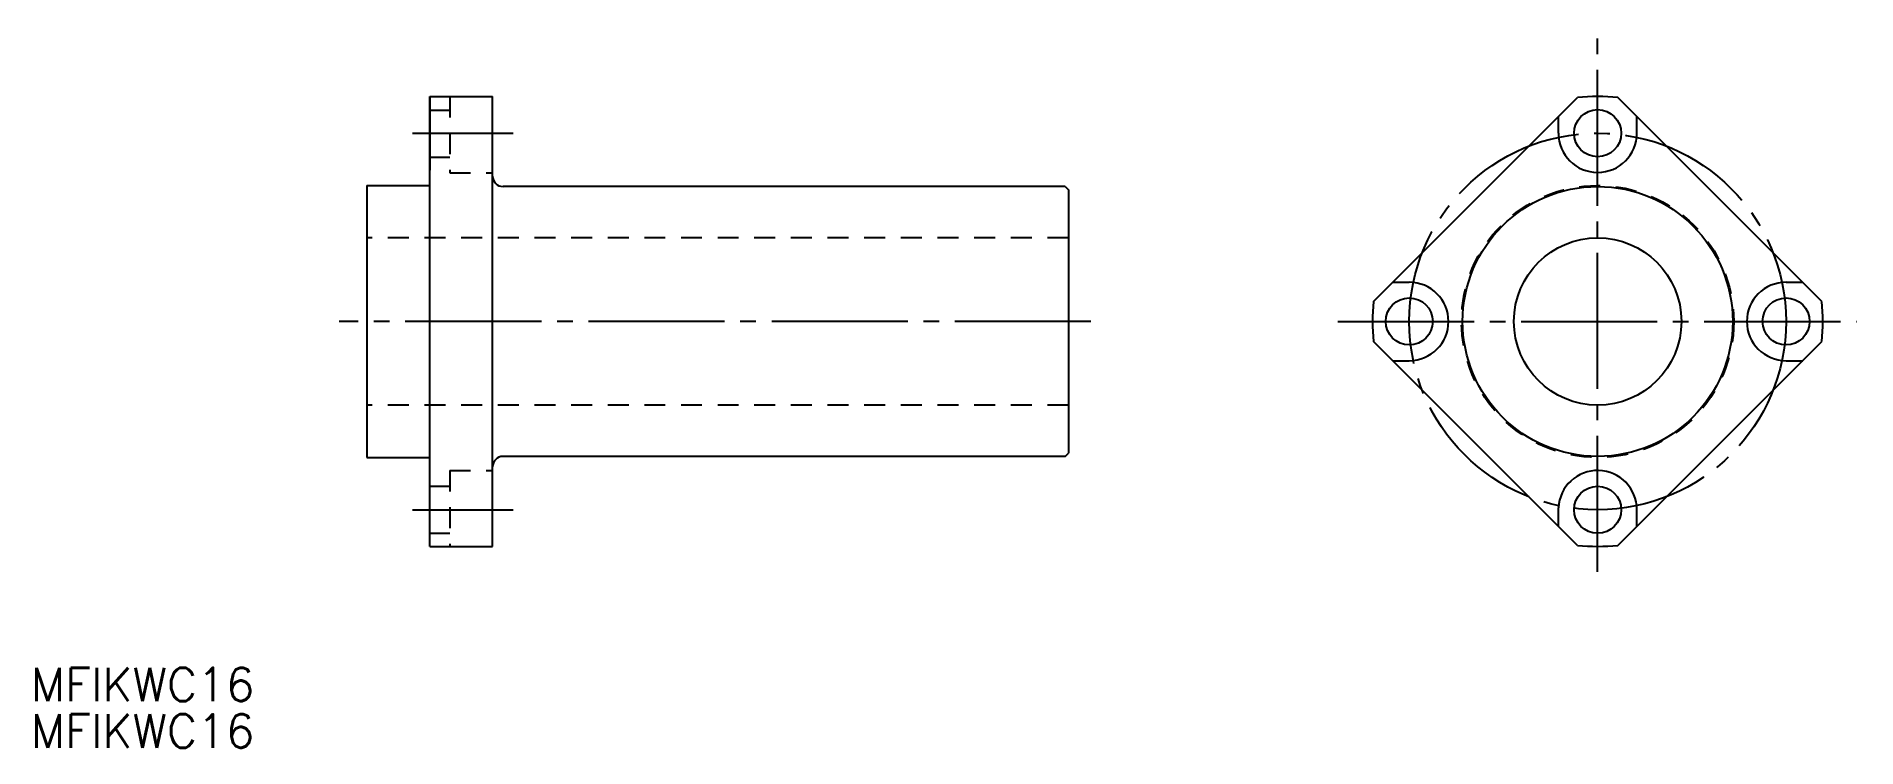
# Model space of a CAD drawing. Extents: x 80 to 254, y 139 to 207.
import ezdxf

# ---------------------------------------------------------------- set-up
doc = ezdxf.new("R2010")
doc.units = 0
doc.linetypes.add('CENTER', pattern=[17.5, 13, -1.5, 1.5, -1.5])
doc.linetypes.add('DASHED', pattern=[3.5, 2, -1.5])
doc.layers.get('0').update_dxf_attribs({"linetype": 'CONTINUOUS'})
doc.layers.add('CENTER', color=1, linetype='CENTER')
doc.layers.add('SIZE', color=7, linetype='CONTINUOUS')
doc.styles.get("Standard").update_dxf_attribs({"font": 'txt.shx', "bigfont": '@extfont2.shx'})

msp = doc.modelspace()

# ---------------------------------------------------------------- linework, layer by layer
at = {"color": 7, "linetype": 'CONTINUOUS'}
for p, q in [((117.64, 200.95), (117.64, 193.91)), ((117.64, 200.95), (123.64, 200.95)), ((117.64, 157.95), (117.64, 200.95)), ((123.64, 157.95), (123.64, 200.95)), ((207.79, 181.37), (227.28, 200.86)), ((250.62, 181.37), (231.12, 200.86)), ((225.45, 197.45), (225.45, 199.03)), ((232.95, 197.45), (232.95, 199.03)), ((111.64, 192.45), (111.64, 166.45)), ((111.64, 192.45), (117.64, 192.45)), ((178.34, 192.35), (124.64, 192.35)), ((178.34, 192.35), (178.64, 192.05)), ((178.64, 192.05), (178.64, 166.85)), ((209.62, 183.2), (211.2, 183.2)), ((247.2, 183.2), (248.79, 183.2)), ((227.28, 158.03), (207.79, 177.52)), ((231.12, 158.03), (250.62, 177.52)), ((209.62, 175.7), (211.2, 175.7)), ((247.2, 175.7), (248.79, 175.7)), ((111.64, 166.45), (117.64, 166.45)), ((178.34, 166.55), (124.64, 166.55)), ((178.34, 166.55), (178.64, 166.85)), ((225.45, 159.86), (225.45, 161.63)), ((232.95, 159.86), (232.95, 161.45)), ((117.64, 157.95), (123.64, 157.95))]:
    msp.add_line(p, q, dxfattribs=at)
at = {"color": 3, "linetype": 'DASHED'}
for p, q in [((119.54, 200.95), (119.54, 193.66)), ((117.64, 199.66), (119.54, 199.66)), ((117.64, 195.16), (119.54, 195.16)), ((119.54, 193.66), (123.64, 193.66)), ((178.64, 187.45), (111.64, 187.45)), ((178.64, 171.45), (111.64, 171.45)), ((119.54, 165.2), (123.64, 165.2)), ((119.54, 165.2), (119.54, 157.95)), ((117.64, 163.7), (119.54, 163.7)), ((117.64, 159.2), (119.54, 159.2))]:
    msp.add_line(p, q, dxfattribs=at)
at = {"color": 7, "linetype": 'CONTINUOUS'}
for centre, radius in [((229.2, 197.45), 2.25), ((229.2, 179.45), 8), ((211.2, 179.45), 2.25), ((247.2, 179.45), 2.25), ((229.2, 161.45), 2.25)]:
    msp.add_circle(centre, radius, dxfattribs=at)
at = {"color": 3, "linetype": 'DASHED'}
msp.add_circle((229.2, 179.45), 13, dxfattribs=at)
at = {"color": 7, "linetype": 'CONTINUOUS'}
for centre, radius, start, end in [((229.2, 179.45), 21.5, 84.8753, 95.1247), ((229.2, 197.45), 3.75, 180, 0), ((124.64, 193.35), 1, 180, 270), ((211.2, 179.45), 3.75, 270, 90), ((247.2, 179.45), 3.75, 90, 270), ((229.2, 179.45), 21.5, 174.8753, 185.1247), ((229.2, 179.45), 21.5, 354.8753, 5.1247), ((124.64, 165.55), 1, 90, 180), ((229.2, 161.45), 3.75, 0, 177.2397), ((229.2, 179.45), 21.5, 264.8753, 275.1247)]:
    msp.add_arc(centre, radius, start, end, dxfattribs=at)
at = {"layer": 'CENTER', "color": 1, "linetype": 'CENTER'}
for p, q in [((229.2, 155.51), (229.2, 206.71)), ((115.98, 197.45), (125.61, 197.45)), ((180.8, 179.45), (108.98, 179.45)), ((204.39, 179.45), (253.94, 179.45)), ((115.98, 161.45), (125.61, 161.45))]:
    msp.add_line(p, q, dxfattribs=at)
msp.add_circle((229.2, 179.45), 18, dxfattribs=at)
at = {"layer": 'SIZE', "color": 7, "linetype": 'CONTINUOUS'}
msp.add_circle((229.2, 179.45), 12.9, dxfattribs=at)

# ---------------------------------------------------------------- texts
at = {"color": 7, "linetype": 'CONTINUOUS'}
for p in [(79.51, 143.14), (79.51, 138.7)]:
    msp.add_text('MFIKWC16', height=3.2, dxfattribs=at).set_placement(p)

doc.saveas('drawing.dxf')
